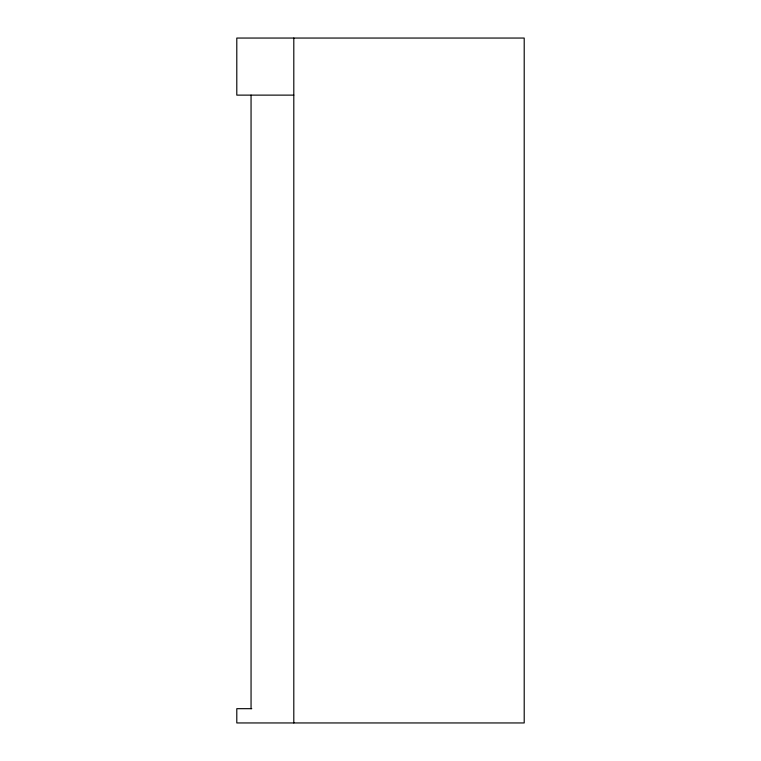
<?xml version="1.0" encoding="UTF-8"?>
<svg xmlns="http://www.w3.org/2000/svg" width="761" height="761" viewBox="0 0 761 761"><rect width="100%" height="100%" fill="white"/><g stroke="black" fill="none" stroke-linecap="round" stroke-linejoin="round"><path stroke-width="1.14" d="M293.803 95.125L236.795 95.125L236.795 38.05L524.205 38.05L524.205 722.95L236.795 722.95L236.795 708.681L251.767 708.681M293.803 38.05L293.803 722.95M251.054 95.125L251.054 708.681"/></g></svg>
